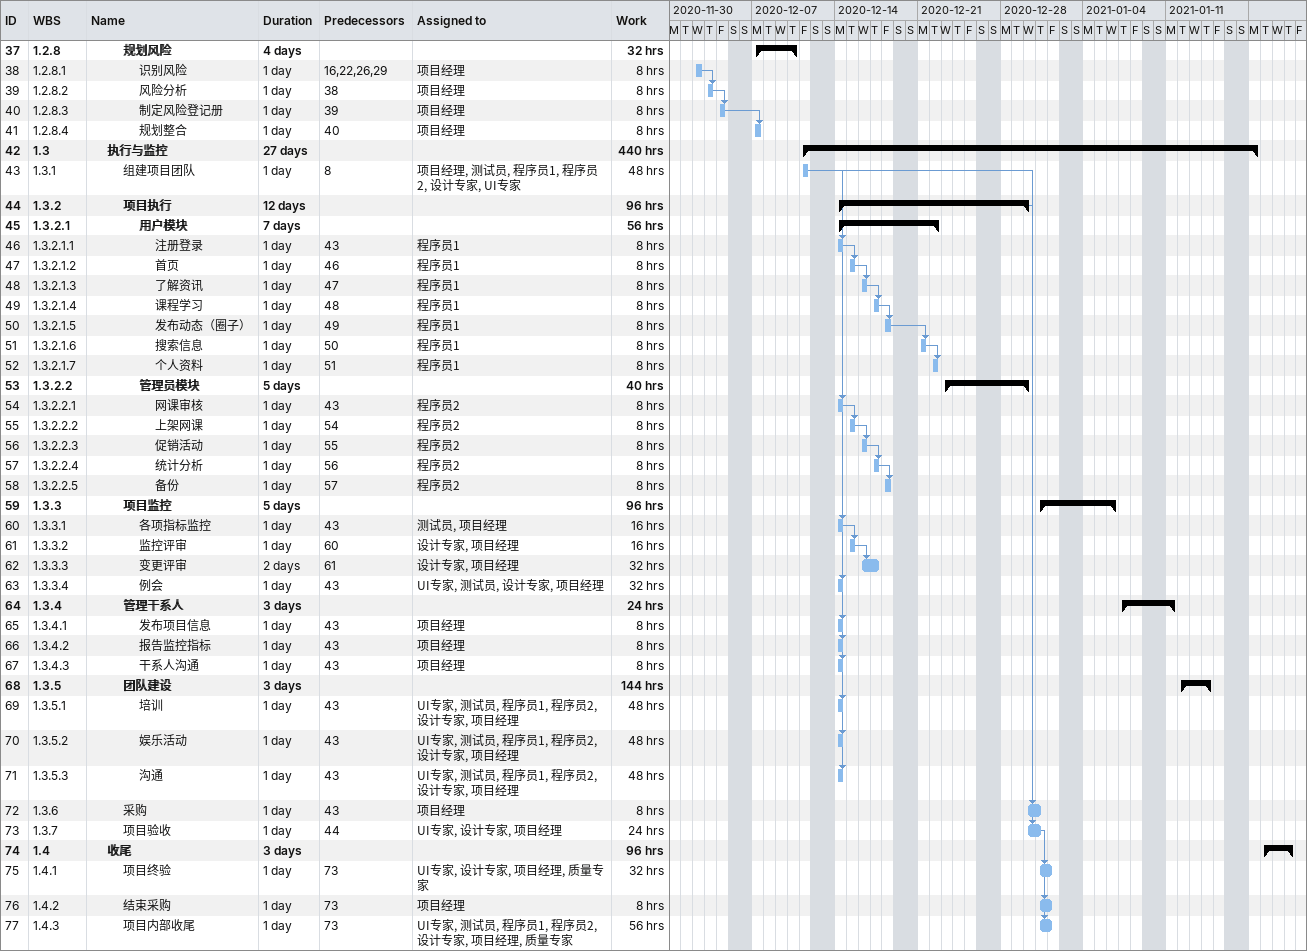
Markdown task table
| ID | WBS | Task | Duration | Start | Finish | Predecessors | Resources | Work (h) |
|---|---|---|---|---|---|---|---|---|
| 37 | 1.2.8 | **规划风险** | 4d | 2020-12-07 | 2020-12-10 |  |  | 32 |
| 38 | 1.2.8.1 | 识别风险 | 1d | 2020-12-02 | 2020-12-02 | 16, 22, 26, 29 | 项目经理 | 8 |
| 39 | 1.2.8.2 | 风险分析 | 1d | 2020-12-03 | 2020-12-03 | 38 | 项目经理 | 8 |
| 40 | 1.2.8.3 | 制定风险登记册 | 1d | 2020-12-04 | 2020-12-04 | 39 | 项目经理 | 8 |
| 41 | 1.2.8.4 | 规划整合 | 1d | 2020-12-07 | 2020-12-07 | 40 | 项目经理 | 8 |
| 42 | 1.3 | **执行与监控** | 27d | 2020-12-11 | 2021-01-18 |  |  | 440 |
| 43 | 1.3.1 | 组建项目团队 | 1d | 2020-12-11 | 2020-12-11 | 8 | 项目经理, 测试员, 程序员1, 程序员2, 设计专家, UI专家 | 48 |
| 44 | 1.3.2 | **项目执行** | 12d | 2020-12-14 | 2020-12-30 |  |  | 96 |
| 45 | 1.3.2.1 | **用户模块** | 7d | 2020-12-14 | 2020-12-22 |  |  | 56 |
| 46 | 1.3.2.1.1 | 注册登录 | 1d | 2020-12-14 | 2020-12-14 | 43 | 程序员1 | 8 |
| 47 | 1.3.2.1.2 | 首页 | 1d | 2020-12-15 | 2020-12-15 | 46 | 程序员1 | 8 |
| 48 | 1.3.2.1.3 | 了解资讯 | 1d | 2020-12-16 | 2020-12-16 | 47 | 程序员1 | 8 |
| 49 | 1.3.2.1.4 | 课程学习 | 1d | 2020-12-17 | 2020-12-17 | 48 | 程序员1 | 8 |
| 50 | 1.3.2.1.5 | 发布动态（圈子） | 1d | 2020-12-18 | 2020-12-18 | 49 | 程序员1 | 8 |
| 51 | 1.3.2.1.6 | 搜索信息 | 1d | 2020-12-21 | 2020-12-21 | 50 | 程序员1 | 8 |
| 52 | 1.3.2.1.7 | 个人资料 | 1d | 2020-12-22 | 2020-12-22 | 51 | 程序员1 | 8 |
| 53 | 1.3.2.2 | **管理员模块** | 5d | 2020-12-23 | 2020-12-30 |  |  | 40 |
| 54 | 1.3.2.2.1 | 网课审核 | 1d | 2020-12-14 | 2020-12-14 | 43 | 程序员2 | 8 |
| 55 | 1.3.2.2.2 | 上架网课 | 1d | 2020-12-15 | 2020-12-15 | 54 | 程序员2 | 8 |
| 56 | 1.3.2.2.3 | 促销活动 | 1d | 2020-12-16 | 2020-12-16 | 55 | 程序员2 | 8 |
| 57 | 1.3.2.2.4 | 统计分析 | 1d | 2020-12-17 | 2020-12-17 | 56 | 程序员2 | 8 |
| 58 | 1.3.2.2.5 | 备份 | 1d | 2020-12-18 | 2020-12-18 | 57 | 程序员2 | 8 |
| 59 | 1.3.3 | **项目监控** | 5d | 2020-12-31 | 2021-01-06 |  |  | 96 |
| 60 | 1.3.3.1 | 各项指标监控 | 1d | 2020-12-14 | 2020-12-14 | 43 | 测试员, 项目经理 | 16 |
| 61 | 1.3.3.2 | 监控评审 | 1d | 2020-12-15 | 2020-12-15 | 60 | 设计专家, 项目经理 | 16 |
| 62 | 1.3.3.3 | 变更评审 | 2d | 2020-12-16 | 2020-12-17 | 61 | 设计专家, 项目经理 | 32 |
| 63 | 1.3.3.4 | 例会 | 1d | 2020-12-14 | 2020-12-14 | 43 | UI专家, 测试员, 设计专家, 项目经理 | 32 |
| 64 | 1.3.4 | **管理干系人** | 3d | 2021-01-07 | 2021-01-11 |  |  | 24 |
| 65 | 1.3.4.1 | 发布项目信息 | 1d | 2020-12-14 | 2020-12-14 | 43 | 项目经理 | 8 |
| 66 | 1.3.4.2 | 报告监控指标 | 1d | 2020-12-14 | 2020-12-14 | 43 | 项目经理 | 8 |
| 67 | 1.3.4.3 | 干系人沟通 | 1d | 2020-12-14 | 2020-12-14 | 43 | 项目经理 | 8 |
| 68 | 1.3.5 | **团队建设** | 3d | 2021-01-12 | 2021-01-14 |  |  | 144 |
| 69 | 1.3.5.1 | 培训 | 1d | 2020-12-14 | 2020-12-14 | 43 | UI专家, 测试员, 程序员1, 程序员2, 设计专家, 项目经理 | 48 |
| 70 | 1.3.5.2 | 娱乐活动 | 1d | 2020-12-14 | 2020-12-14 | 43 | UI专家, 测试员, 程序员1, 程序员2, 设计专家, 项目经理 | 48 |
| 71 | 1.3.5.3 | 沟通 | 1d | 2020-12-14 | 2020-12-14 | 43 | UI专家, 测试员, 程序员1, 程序员2, 设计专家, 项目经理 | 48 |
| 72 | 1.3.6 | 采购 | 1d | 2020-12-30 | 2020-12-31 | 43 | 项目经理 | 8 |
| 73 | 1.3.7 | 项目验收 | 1d | 2020-12-30 | 2020-12-31 | 44 | UI专家, 设计专家, 项目经理 | 24 |
| 74 | 1.4 | **收尾** | 3d | 2021-01-19 | 2021-01-21 |  |  | 96 |
| 75 | 1.4.1 | 项目终验 | 1d | 2020-12-31 | 2021-01-01 | 73 | UI专家, 设计专家, 项目经理, 质量专家 | 32 |
| 76 | 1.4.2 | 结束采购 | 1d | 2020-12-31 | 2021-01-01 | 73 | 项目经理 | 8 |
| 77 | 1.4.3 | 项目内部收尾 | 1d | 2020-12-31 | 2021-01-01 | 73 | UI专家, 测试员, 程序员1, 程序员2, 设计专家, 项目经理, 质量专家 | 56 |
